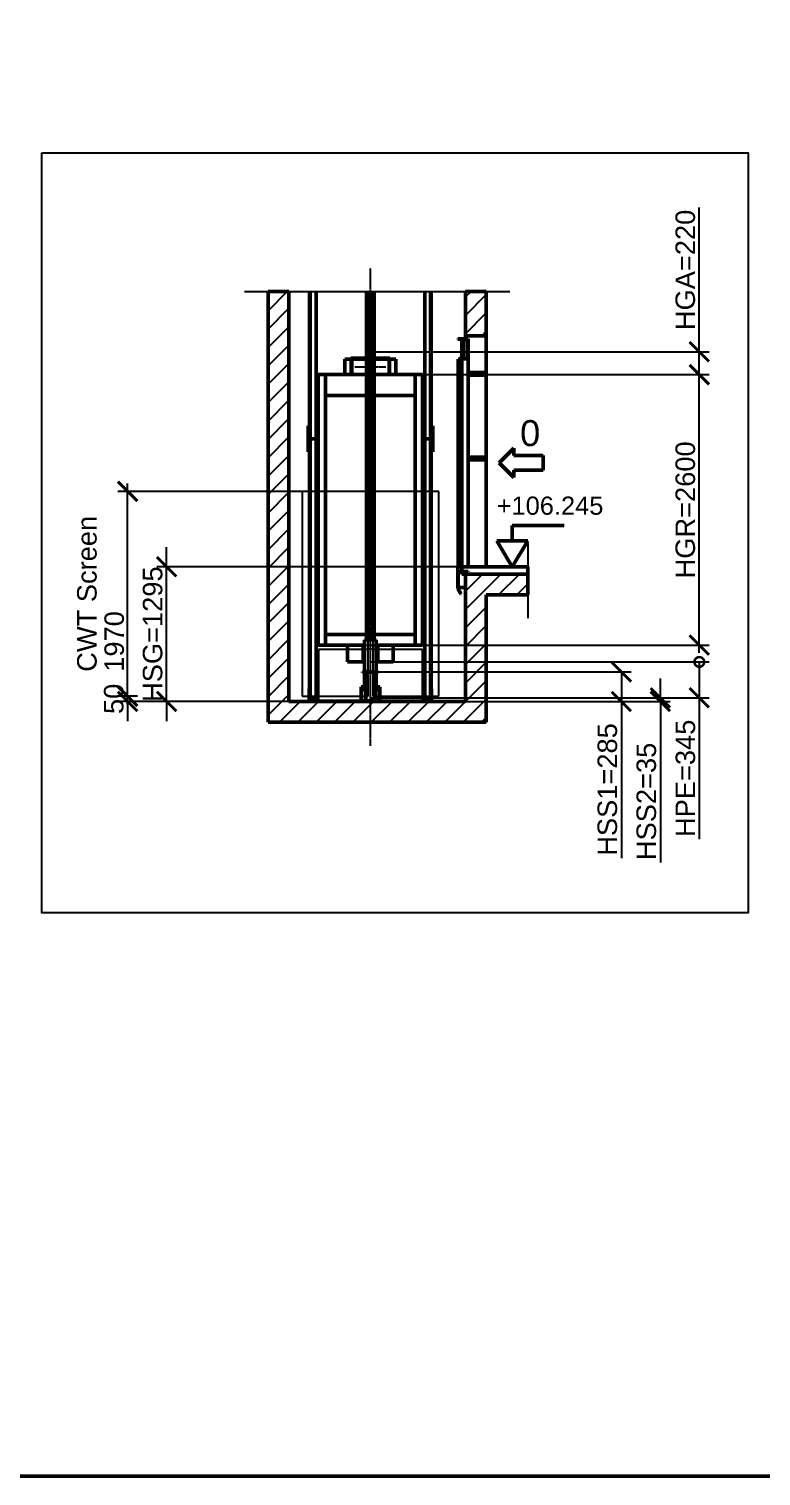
# Model space of a CAD drawing. Header units: millimetres. Extents: x -2854 to 202754, y -48725 to 27067.
# Drawn here: x 109173 to 116217, y -48725 to -34812 of the extents above; entities that cross this region are included whole.
import ezdxf

# ---------------------------------------------------------------- set-up
doc = ezdxf.new("R2010")
doc.units = ezdxf.units.MM
doc.linetypes.add('AM_ISO02W050', pattern=[7.5, 6, -1.5])
doc.linetypes.add('AM_ISO08W050', pattern=[18, 12, -1.5, 3, -1.5])
for name, color, linetype, lineweight in [('AM_0', 7, 'Continuous', 50), ('AM_5', 3, 'Continuous', 25), ('AM_8', 1, 'Continuous', 25), ('LDBuffer-AM_0', 7, 'Continuous', 50), ('LDCar-AM_0', 7, 'Continuous', 50), ('LDCar-AM_3', 6, 'AM_ISO02W050', 25), ('LDCar-AM_4', 3, 'Continuous', 25), ('LDGear-AM_0', 7, 'Continuous', 50), ('LDGear-AM_7', 4, 'AM_ISO08W050', 25), ('LDGuides-AM_0', 7, 'Continuous', 50), ('LDRefugeSpace-AM_3', 6, 'AM_ISO02W050', 25), ('LDShaft-AM_0', 7, 'Continuous', 50), ('LDShaft-AM_5', 3, 'Continuous', 25), ('LDShaft-AM_7', 4, 'AM_ISO08W050', 25)]:
    doc.layers.add(name, color=color, linetype=linetype, lineweight=lineweight)
doc.layers.add('AM_VIEWS', color=1, linetype='Continuous', lineweight=25, plot=False)
doc.styles.add('LD', font='ARIALUNI.ttf')
doc.dimstyles.new('LIFT', dxfattribs={"dimtxt": 2.5, "dimasz": 2.5, "dimexe": 1.25, "dimexo": 0, "dimgap": 0.5, "dimtad": 1, "dimdec": 0, "dimzin": 1, "dimdsep": 46, "dimtxsty": 'LD', "dimblk": 'ARCHTICK', "dimcen": 0, "dimdle": 1, "dimclrd": 3, "dimclre": 3, "dimclrt": 4, "dimadec": 0, "dimazin": 0, "dimtp": 0.1, "dimtm": 0.1, "dimtfac": 0.71, "dimtdec": 0, "dimtix": 1, "dimtmove": 0, "dimatfit": 3, "dimfxl": 1, "dimtolj": 1, "dimarcsym": 0})

# ---------------------------------------------------------------- blocks, each defined once
blk = doc.blocks.new('LD_20260610085845_00000186')
at = {"layer": 'LDShaft-AM_0'}
for p, q in [((-1700, 3942), (-1900, 3942)), ((-1900, 3942), (-1900, 0)), ((-1700, 0), (-1700, 3942)), ((80, 3942), (0, 3942)), ((0, 3942), (0, 3515)), ((200, 3942), (80, 3942)), ((200, 3515), (200, 3942)), ((0, 3515), (0, 3485)), ((0, 3515), (80, 3515)), ((80, 3515), (200, 3515)), ((200, 3162.5), (200, 3515)), ((25, 3162.5), (200, 3162.5)), ((200, 3137.5), (25, 3137.5)), ((200, 3137.5), (200, 3162.5)), ((200, 2347.5), (200, 3137.5)), ((25, 2347.5), (200, 2347.5)), ((200, 2322.5), (25, 2322.5)), ((200, 2322.5), (200, 2347.5)), ((200, 1295), (200, 2322.5)), ((80, 1225), (0, 1225)), ((0, 1225), (0, 0)), ((200, 1225), (80, 1225)), ((600, 1225), (200, 1225)), ((600, 1025), (600, 1225)), ((200, -200), (200, 1025)), ((200, 1025), (600, 1025)), ((-1900, 0), (-1900, -200)), ((0, 0), (-1700, 0)), ((-1900, -200), (0, -200)), ((0, -200), (80, -200)), ((80, -200), (200, -200))]:
    blk.add_line(p, q, dxfattribs=at)
blk = doc.blocks.new('LD_20260610085845_00000189')
at = {"layer": 'LDShaft-AM_0'}
for p, q in [((0, 0), (-35, 0)), ((-35, 0), (-35, -1)), ((0, -1), (0, 0)), ((-71, -1), (-71, -151)), ((-35, -1), (-71, -1)), ((-35, -1), (0, -1)), ((0, -151), (0, -22.5)), ((-71, -151), (0, -151))]:
    blk.add_line(p, q, dxfattribs=at)
blk = doc.blocks.new('LD_20260610085845_0000018A')
at = {"layer": 'LDCar-AM_0'}
for p, q in [((-40, 2190), (-100, 2190)), ((-100, 2190), (-100, 2187)), ((-100, 2187), (-43, 2187)), ((-60, 2187), (-60, 2003)), ((-43, 2187), (-43, 2010)), ((-30, 2190), (-40, 2190)), ((-40, 2010), (-40, 2190)), ((-30, 2190), (-30, 2170)), ((0, 2190), (-30, 2190)), ((-30, 2170), (-27, 2170)), ((-27, 2170), (-27, 2187)), ((-27, 2187), (-3, 2187)), ((-3, 2187), (-3, 2003)), ((0, 2000), (0, 2190)), ((-66, 1995), (-95, 1995)), ((-95, 1995), (-95, 5)), ((-64, 2020), (-66, 2020)), ((-66, 2020), (-66, 2000)), ((-66, 2000), (0, 2000)), ((-66, 5), (-66, 1995)), ((-64, 2003), (-64, 2020)), ((-3, 2003), (-64, 2003)), ((-60, 2000), (-60, 0)), ((-43, 2010), (-40, 2010)), ((0, 0), (0, 2000)), ((-60, 0), (-100, 0)), ((-100, 0), (-100, -48)), ((-95, 5), (-66, 5)), ((-60, -44), (-60, 0)), ((-60, 0), (0, 0)), ((-100, -48), (-100, -210)), ((-97, -210), (-97, -48)), ((-97, -48), (-60, -48)), ((0, -44), (-60, -44)), ((-60, -48), (0, -48)), ((0, -48), (0, -44)), ((-97, -210), (-100, -212)), ((-100, -210), (-97, -210)), ((-100, -212), (-70, -261)), ((-67, -259), (-97, -210)), ((-70, -261), (-67, -259))]:
    blk.add_line(p, q, dxfattribs=at)
blk = doc.blocks.new('LD_20260610085845_0000018B')
at = {"layer": 'LDShaft-AM_0'}
for p, q in [((0, 0), (-35, 0)), ((-35, 0), (-35, -70)), ((80, 0), (0, 0)), ((200, 0), (80, 0)), ((600, 0), (200, 0)), ((600, -70), (600, 0)), ((-35, -70), (0, -70)), ((0, -70), (80, -70)), ((80, -70), (200, -70)), ((200, -70), (600, -70))]:
    blk.add_line(p, q, dxfattribs=at)
blk = doc.blocks.new('LD_ENTRY_R')
for p, q in [((0, 0), (141, 141)), ((141, 70), (141, 141)), ((0, 0), (141, -141)), ((141, 70), (422, 70)), ((422, -70), (422, 70)), ((141, -70), (422, -70)), ((141, -70), (141, -141))]:
    blk.add_line(p, q)
blk = doc.blocks.new('LD_20260610085845_0000018D')
at = {"layer": 'LDCar-AM_0'}
blk.add_blockref('LD_ENTRY_R', (0, 0), dxfattribs=at)
at = {"layer": 'LDCar-AM_0', "style": 'LD'}
blk.add_text('0', height=250, dxfattribs=at).set_placement((200, 160))
blk = doc.blocks.new('LD_ENTRY_FLOOR_R')
for p, q in [((0, 0), (-150, 250)), ((150, 250), (0, 0))]:
    blk.add_line(p, q)
at = {"layer": 'AM_0'}
for p, q in [((0, 398), (500, 398)), ((0, 250), (0, 398)), ((-150, 250), (150, 250))]:
    blk.add_line(p, q, dxfattribs=at)
blk = doc.blocks.new('LD_20260610085845_0000018E')
at = {"layer": 'LDCar-AM_0'}
blk.add_blockref('LD_ENTRY_FLOOR_R', (0, 0), dxfattribs=at)
at = {"layer": 'LDCar-AM_0', "style": 'LD'}
blk.add_text('+106.245', height=175, dxfattribs=at).set_placement((-150, 500))
blk = doc.blocks.new('LD_20260610085845_0000018F')
at = {"layer": 'AM_0'}
for p, q in [((-725, 1), (-743, 1)), ((-743, 1), (-743, 0)), ((-725, 0), (-725, 1)), ((-725, 1), (-725, 0)), ((-707, 1), (-725, 1)), ((-707, 0), (-707, 1)), ((-100, 1), (-118, 1)), ((-118, 1), (-118, 0)), ((-100, 0), (-100, 1)), ((-100, 1), (-100, 0)), ((-82, 1), (-100, 1)), ((-82, 0), (-82, 1))]:
    blk.add_line(p, q, dxfattribs=at)
blk = doc.blocks.new('LD_20260610085845_00000190')
at = {"layer": 'LDShaft-AM_7'}
blk.add_line((0, -20061), (0, -15469), dxfattribs=at)
blk = doc.blocks.new('LD_20260610085845_00000194')
at = {"layer": 'LDGuides-AM_0'}
for p, q in [((-5, 1250), (-37.5, 1250)), ((-37.5, 1250), (-37.5, -683)), ((-5, -465), (-5, 1250)), ((5, 1250), (-5, 1250)), ((-5, 1250), (-5, -465)), ((37.5, 1250), (5, 1250)), ((5, 1250), (5, -465)), ((5, -465), (5, 1250)), ((37.5, -683), (37.5, 1250))]:
    blk.add_line(p, q, dxfattribs=at)
blk = doc.blocks.new('LD_20260610085845_00000196')
at = {"layer": 'LDGuides-AM_0'}
for p, q in [((-37.5, 488.5), (-37.5, -927.5)), ((-5, 488.5), (-5, -927.5)), ((-5, -927.5), (-5, 488.5)), ((5, -927.5), (5, 488.5)), ((5, 488.5), (5, -927.5)), ((37.5, -927.5), (37.5, 488.5)), ((-37.5, -927.5), (-5, -927.5)), ((-5, -927.5), (5, -927.5)), ((5, -927.5), (37.5, -927.5))]:
    blk.add_line(p, q, dxfattribs=at)
blk = doc.blocks.new('LD_20260610085845_00000197')
at = {"layer": 'LDBuffer-AM_0'}
for p, q in [((75, 285), (-75, 285)), ((-75, 285), (-75, 279)), ((-75, 279), (75, 279)), ((45, 279), (-45, 279)), ((-45, 279), (-45, 6)), ((45, 6), (45, 279)), ((75, 279), (75, 285)), ((-45, 140), (-90, 140)), ((-90, 140), (-90, 5)), ((90, 140), (45, 140)), ((90, 5), (90, 140)), ((-90, 5), (-75, 5)), ((-75, 5), (-90, 5)), ((-90, 5), (-90, 0)), ((-90, 0), (-75, 0)), ((-45, 115), (-85, 115)), ((-85, 115), (-85, 5)), ((75, 6), (-75, 6)), ((-75, 6), (-75, 0)), ((-75, 0), (75, 0)), ((-45, 6), (45, 6)), ((85, 115), (45, 115)), ((75, 0), (75, 6)), ((75, 5), (90, 5)), ((90, 5), (75, 5)), ((75, 0), (90, 0)), ((85, 5), (85, 115)), ((90, 0), (90, 5))]:
    blk.add_line(p, q, dxfattribs=at)
blk = doc.blocks.new('LD_20260610085845_00000198')
at = {"layer": 'LDBuffer-AM_0'}
for p, q in [((-28, 811), (-30, 811)), ((-30, 811), (-30, 801)), ((-30, 801), (-28, 801)), ((-21, 811), (-28, 811)), ((-28, 801), (-21, 801)), ((-21, 801), (-22, 801)), ((-22, 801), (-22, 593)), ((-11, 811), (-21, 811)), ((-16, 801), (-21, 801)), ((-21, 801), (-11, 801)), ((-9, 801), (-16, 801)), ((0, 811), (-11, 811)), ((-11, 801), (0, 801)), ((0, 801), (-9, 801)), ((11, 811), (0, 811)), ((9, 801), (0, 801)), ((0, 801), (11, 801)), ((16, 801), (9, 801)), ((21, 811), (11, 811)), ((11, 801), (21, 801)), ((21, 801), (16, 801)), ((28, 811), (21, 811)), ((22, 801), (21, 801)), ((21, 801), (28, 801)), ((22, 593), (22, 801)), ((30, 811), (28, 811)), ((28, 801), (30, 801)), ((30, 801), (30, 811)), ((-52, 593), (-56, 593)), ((-56, 593), (-56, 285)), ((-40, 593), (-52, 593)), ((-21, 593), (-40, 593)), ((-21, 630), (-22, 630)), ((-22, 630), (-22, 629)), ((-22, 629), (-21, 629)), ((-22, 593), (-21, 593)), ((-16, 630), (-21, 630)), ((-21, 629), (-16, 629)), ((0, 593), (-21, 593)), ((-21, 593), (-16, 593)), ((-9, 630), (-16, 630)), ((-16, 629), (-9, 629)), ((-16, 593), (-9, 593)), ((0, 630), (-9, 630)), ((-9, 629), (0, 629)), ((-9, 593), (0, 593)), ((9, 630), (0, 630)), ((0, 629), (9, 629)), ((21, 593), (0, 593)), ((0, 593), (9, 593)), ((16, 630), (9, 630)), ((9, 629), (16, 629)), ((9, 593), (16, 593)), ((21, 630), (16, 630)), ((16, 629), (21, 629)), ((16, 593), (21, 593)), ((22, 630), (21, 630)), ((21, 629), (22, 629)), ((40, 593), (21, 593)), ((21, 593), (22, 593)), ((22, 629), (22, 630)), ((52, 593), (40, 593)), ((56, 593), (52, 593)), ((56, 285), (56, 593)), ((-56, 285), (-52, 285)), ((-52, 285), (-40, 285)), ((-40, 285), (-21, 285)), ((-21, 285), (0, 285)), ((0, 285), (21, 285)), ((21, 285), (40, 285)), ((40, 285), (52, 285)), ((52, 285), (56, 285))]:
    blk.add_line(p, q, dxfattribs=at)
blk = doc.blocks.new('LD_20260610085845_0000019A')
at = {"layer": 'LDCar-AM_0'}
for p, q in [((-37.5, 160), (-187.5, 160)), ((-187.5, 160), (-187.5, 150)), ((-187.5, 150), (-37.5, 150)), ((-37.5, 150), (-180, 150)), ((-180, 150), (-180, 0)), ((187.5, 160), (37.5, 160)), ((37.5, 150), (187.5, 150)), ((180, 150), (37.5, 150)), ((180, 0), (180, 150)), ((187.5, 150), (187.5, 160)), ((-431, 0), (-501, 0)), ((-501, 0), (-501, -2600)), ((-37.5, 0), (-431, 0)), ((-431, -2600), (-431, 0)), ((-180, 0), (-37.5, 0)), ((431, 0), (37.5, 0)), ((37.5, 0), (180, 0)), ((501, 0), (431, 0)), ((431, 0), (431, -2600)), ((501, -2600), (501, 0)), ((-431, -200), (-37.5, -200)), ((37.5, -200), (431, -200)), ((-37.5, -2498), (-431, -2498)), ((431, -2498), (37.5, -2498)), ((-501, -2600), (-431, -2600)), ((-431, -2600), (-56, -2600)), ((-75, -2600), (-220, -2600)), ((-220, -2600), (-220, -2762)), ((-56, -2600), (-75, -2600)), ((-75, -2600), (-75, -2610)), ((-75, -2610), (-56, -2610)), ((-70, -2610), (-70, -2762)), ((56, -2600), (431, -2600)), ((75, -2600), (56, -2600)), ((56, -2610), (75, -2610)), ((70, -2762), (70, -2610)), ((75, -2610), (75, -2600)), ((220, -2600), (75, -2600)), ((220, -2762), (220, -2600)), ((431, -2600), (501, -2600)), ((-220, -2762), (-56, -2762)), ((-70, -2762), (-56, -2762)), ((56, -2762), (70, -2762)), ((56, -2762), (220, -2762))]:
    blk.add_line(p, q, dxfattribs=at)
blk = doc.blocks.new('LD_20260610085845_0000019C')
at = {"layer": 'LDGuides-AM_0'}
for p, q in [((-24, 1250), (-31, 1250)), ((-31, 1250), (-31, -1249)), ((-24, -1249), (-24, 1250)), ((31, 1250), (-24, 1250)), ((-24, 1250), (-24, -1249)), ((31, -1250), (31, 1250)), ((29, -1250), (31, -1250))]:
    blk.add_line(p, q, dxfattribs=at)
blk = doc.blocks.new('LD_20260610085845_0000019D')
at = {"layer": 'AM_0'}
for p, q in [((0, 125), (-15, 125)), ((-15, 125), (-15, -125)), ((0, -125), (0, 125)), ((-15, -125), (0, -125))]:
    blk.add_line(p, q, dxfattribs=at)
blk = doc.blocks.new('LD_20260610085845_0000019E')
at = {"layer": 'LDGuides-AM_0'}
for p, q in [((-31, 486), (-31, -930)), ((-24, 486), (-24, -930)), ((-24, -930), (-24, 486)), ((31, -930), (31, 486)), ((-31, -930), (-24, -930)), ((-24, -930), (31, -930))]:
    blk.add_line(p, q, dxfattribs=at)
blk = doc.blocks.new('LD_20260610085845_000001A0')
at = {"layer": 'LDGuides-AM_0'}
for p, q in [((24, 1250), (-31, 1250)), ((-31, 1250), (-31, -1250)), ((31, 1250), (24, 1250)), ((24, 1250), (24, -1249)), ((24, -1249), (24, 1250)), ((31, -1249), (31, 1250)), ((-31, -1250), (-29, -1250))]:
    blk.add_line(p, q, dxfattribs=at)
blk = doc.blocks.new('LD_20260610085845_000001A1')
at = {"layer": 'AM_0'}
for p, q in [((15, 125), (0, 125)), ((0, 125), (0, -125)), ((15, -125), (15, 125)), ((0, -125), (15, -125))]:
    blk.add_line(p, q, dxfattribs=at)
blk = doc.blocks.new('LD_20260610085845_000001A2')
at = {"layer": 'LDGuides-AM_0'}
for p, q in [((-31, 486), (-31, -930)), ((24, 486), (24, -930)), ((24, -930), (24, 486)), ((31, -930), (31, 486)), ((-31, -930), (24, -930)), ((24, -930), (31, -930))]:
    blk.add_line(p, q, dxfattribs=at)
blk = doc.blocks.new('LD_20260610085845_000001A3')
at = {"layer": 'LDBuffer-AM_0'}
for p, q in [((-589, 120), (-589, 0)), ((-585, 120), (-589, 120)), ((-589, 0), (-90, 0)), ((-588, 120), (-588, 0)), ((-585, 120), (-588, 120)), ((-588, 0), (-518, 0)), ((-585, 3), (-585, 120)), ((-585, 4), (-585, 120)), ((-525, 27), (-585, 27)), ((-585, 27), (-585, 4)), ((-525, 27), (-585, 27)), ((-585, 27), (-585, 4)), ((-90, 4), (-585, 4)), ((-518, 3), (-585, 3)), ((-525, 4), (-525, 27)), ((-525, 4), (-525, 27)), ((-518, 0), (-518, 3)), ((585, 4), (90, 4)), ((90, 0), (172, 0)), ((208, 0), (589, 0)), ((585, 3), (518, 3)), ((518, 3), (518, 0)), ((518, 0), (588, 0)), ((585, 27), (525, 27)), ((525, 27), (525, 4)), ((585, 27), (525, 27)), ((525, 27), (525, 4)), ((585, 120), (585, 4)), ((589, 120), (585, 120)), ((588, 120), (585, 120)), ((585, 120), (585, 3)), ((585, 4), (585, 27)), ((585, 4), (585, 27)), ((588, 0), (588, 120)), ((589, 0), (589, 120))]:
    blk.add_line(p, q, dxfattribs=at)
blk = doc.blocks.new('LD_20260610085845_000001A4')
at = {"layer": 'LDGear-AM_0'}
for p, q in [((-246, 75), (-246, 69)), ((-184, 75), (-246, 75)), ((-246, 69), (-246, 53)), ((-246, 53), (-246, 29)), ((-246, 29), (-246, 0)), ((-246, 0), (-246, -29)), ((-184, 69), (-184, 75)), ((-184, 53), (-184, 69)), ((-184, 29), (-184, 53)), ((-184, 0), (-184, 29)), ((-184, -29), (-184, 0)), ((184, 75), (184, 69)), ((246, 75), (184, 75)), ((184, 69), (184, 53)), ((184, 53), (184, 29)), ((184, 29), (184, 0)), ((184, 0), (184, -29)), ((246, 69), (246, 75)), ((246, 53), (246, 69)), ((246, 29), (246, 53)), ((246, 0), (246, 29)), ((246, -29), (246, 0)), ((-246, -29), (-246, -53)), ((-246, -53), (-246, -69)), ((-246, -69), (-246, -75)), ((-246, -75), (-184, -75)), ((-184, -53), (-184, -29)), ((-184, -69), (-184, -53)), ((-184, -75), (-184, -69)), ((184, -29), (184, -53)), ((184, -53), (184, -69)), ((184, -69), (184, -75)), ((184, -75), (246, -75)), ((246, -53), (246, -29)), ((246, -69), (246, -53)), ((246, -75), (246, -69))]:
    blk.add_line(p, q, dxfattribs=at)
blk = doc.blocks.new('LD_20260610085845_000001A5')
at = {"layer": 'LDGear-AM_7'}
for p, q in [((0, 222.5), (0, -222.5)), ((-150, 0), (150, 0))]:
    blk.add_line(p, q, dxfattribs=at)
blk = doc.blocks.new('LD_20260610085845_000001A6')
at = {"layer": 'LDBuffer-AM_0'}
for p, q in [((-56, 279), (-56, 140)), ((56, 140), (56, 279))]:
    blk.add_line(p, q, dxfattribs=at)
blk = doc.blocks.new('LD_20260610085845_000001A7')
at = {"layer": 'LDCar-AM_3'}
for p, q in [((-23, 2020), (-658, 2020)), ((-658, 2020), (-658, 50)), ((-23, 50), (-23, 2020)), ((658, 2020), (23, 2020)), ((23, 2020), (23, 50)), ((658, 50), (658, 2020)), ((-658, 50), (-23, 50)), ((23, 50), (658, 50))]:
    blk.add_line(p, q, dxfattribs=at)
blk = doc.blocks.new('LD_20260610085845_000001A8')
at = {"layer": 'LDRefugeSpace-AM_3'}
for p, q in [((500, 250), (-500, 250)), ((-500, 250), (-500, -250)), ((500, -250), (500, 250)), ((-500, -250), (500, -250))]:
    blk.add_line(p, q, dxfattribs=at)
blk = doc.blocks.new('LD_20260610085845_000001AB')
at = {"layer": 'AM_8'}
for p, q in [((-1900, 3757), (-1715, 3942)), ((-1900, 3934), (-1892, 3942)), ((0, 3889), (53, 3942)), ((0, 3712), (200, 3912)), ((-1900, 3580), (-1700, 3780)), ((0, 3536), (200, 3736)), ((-1900, 3403), (-1700, 3603)), ((156, 3515), (200, 3559)), ((-1900, 3227), (-1700, 3427)), ((-1900, 3050), (-1700, 3250)), ((-1900, 2873), (-1700, 3073)), ((-1900, 2696), (-1700, 2896)), ((-1900, 2519), (-1700, 2719)), ((-1900, 2343), (-1700, 2543)), ((-1900, 2166), (-1700, 2366)), ((-1900, 1989), (-1700, 2189)), ((-1900, 1812), (-1700, 2012)), ((-1900, 1636), (-1700, 1836)), ((-1900, 1459), (-1700, 1659)), ((-1900, 1282), (-1700, 1482)), ((-1900, 1105), (-1700, 1305)), ((-1900, 928), (-1700, 1128)), ((0, 884), (341, 1225)), ((0, 1061), (164, 1225)), ((318, 1025), (518, 1225)), ((495, 1025), (600, 1130)), ((-1900, 752), (-1700, 952)), ((0, 707), (200, 907)), ((-1900, 575), (-1700, 775)), ((0, 530), (200, 730)), ((-1900, 398), (-1700, 598)), ((-1900, 221), (-1700, 421)), ((0, 354), (200, 554)), ((0, 177), (200, 377)), ((-1900, 45), (-1700, 245)), ((-200, -200), (200, 200)), ((-1900, -132), (-1700, 68)), ((-554, -200), (-354, 0)), ((-23, -200), (200, 23)), ((-1791, -200), (-1591, 0)), ((-1614, -200), (-1414, 0)), ((-1437, -200), (-1237, 0)), ((-1261, -200), (-1061, 0)), ((-1084, -200), (-884, 0)), ((-907, -200), (-707, 0)), ((-730, -200), (-530, 0)), ((-377, -200), (-177, 0)), ((154, -200), (200, -154))]:
    blk.add_line(p, q, dxfattribs=at)
blk = doc.blocks.new('_DotSmall')
at = {"color": 0, "linetype": 'ByBlock', "const_width": 0.5}
blk.add_lwpolyline([(-0.0625, 0, 1), (0.0625, 0, 1)], format="xyb", close=True, dxfattribs=at)
blk = doc.blocks.new('_ArchTick')
at = {"color": 0, "linetype": 'ByBlock', "const_width": 0.15}
blk.add_lwpolyline([(-0.5, -0.5), (0.5, 0.5)], dxfattribs=at)
blk = doc.blocks.new('*D2555')
at = {"layer": 'Defpoints', "color": 0, "transparency": 16777216}
for p in [(112458, -40898), (115623, -40898), (112458, -41243)]:
    blk.add_point(p, dxfattribs=at)
at = {"layer": 'LDShaft-AM_5', "color": 3, "lineweight": -2, "transparency": 16777216}
for p, q in [((112458, -40898), (115717, -40898)), ((115623, -40898), (115623, -41318)), ((112458, -41243), (115717, -41243)), ((115623, -41243), (115623, -42603))]:
    blk.add_line(p, q, dxfattribs=at)
at = {"layer": 'LDShaft-AM_5', "color": 3, "lineweight": -2, "transparency": 16777216, "xscale": 187.5, "yscale": 187.5, "zscale": 187.5}
for name, p, rotation in [('_DotSmall', (115623, -40898), 90), ('_ArchTick', (115623, -41243), 270)]:
    blk.add_blockref(name, p, dxfattribs=dict(at, rotation=rotation))
at = {"layer": 'LDShaft-AM_5', "color": 4, "transparency": 16777216, "insert": (115490, -42017), "char_height": 187.5, "attachment_point": 5, "rotation": 90, "style": 'LD'}
blk.add_mtext('\\A1;HPE=345', dxfattribs=at)
blk = doc.blocks.new('*D2556')
at = {"layer": 'Defpoints', "color": 0, "transparency": 16777216}
for p in [(112458, -40993), (114873, -40993), (112458, -41278)]:
    blk.add_point(p, dxfattribs=at)
at = {"layer": 'LDShaft-AM_5', "color": 3, "lineweight": -2, "transparency": 16777216}
for p, q in [((112458, -40993), (114967, -40993)), ((114873, -40993), (114873, -41353)), ((112458, -41278), (114967, -41278)), ((114873, -41278), (114873, -42783))]:
    blk.add_line(p, q, dxfattribs=at)
at = {"layer": 'LDShaft-AM_5', "color": 3, "lineweight": -2, "transparency": 16777216, "xscale": 187.5, "yscale": 187.5, "zscale": 187.5}
for p, rotation in [((114873, -40993), 90), ((114873, -41278), 270)]:
    blk.add_blockref('_ArchTick', p, dxfattribs=dict(at, rotation=rotation))
at = {"layer": 'LDShaft-AM_5', "color": 4, "transparency": 16777216, "insert": (114739, -42124), "char_height": 187.5, "attachment_point": 5, "rotation": 90, "style": 'LD'}
blk.add_mtext('\\A1;HSS1=285', dxfattribs=at)
blk = doc.blocks.new('*D2557')
at = {"layer": 'AM_5', "color": 3, "lineweight": -2, "transparency": 16777216}
for p, q in [((115623, -40811), (115623, -38061)), ((112961, -38136), (115717, -38136)), ((111955, -40736), (115717, -40736))]:
    blk.add_line(p, q, dxfattribs=at)
at = {"layer": 'Defpoints', "color": 0, "transparency": 16777216}
for p in [(112961, -38136), (115623, -38136), (111955, -40736)]:
    blk.add_point(p, dxfattribs=at)
at = {"layer": 'AM_5', "color": 3, "lineweight": -2, "transparency": 16777216, "xscale": 187.5, "yscale": 187.5, "zscale": 187.5}
for p, rotation in [((115623, -38136), 90), ((115623, -40736), 270)]:
    blk.add_blockref('_ArchTick', p, dxfattribs=dict(at, rotation=rotation))
at = {"layer": 'AM_5', "color": 4, "transparency": 16777216, "insert": (115489, -39436), "char_height": 187.5, "attachment_point": 5, "rotation": 90, "style": 'LD'}
blk.add_mtext('\\A1;HGR=2600', dxfattribs=at)
blk = doc.blocks.new('*D2558')
at = {"layer": 'Defpoints', "color": 0, "transparency": 16777216}
for p in [(110123, -39258), (112458, -39258), (110217, -41228)]:
    blk.add_point(p, dxfattribs=at)
at = {"layer": 'LDShaft-AM_5', "color": 3, "lineweight": -2, "transparency": 16777216}
for p, q in [((110123, -41303), (110123, -39183)), ((112458, -39258), (110030, -39258)), ((110217, -41228), (110030, -41228))]:
    blk.add_line(p, q, dxfattribs=at)
at = {"layer": 'LDShaft-AM_5', "color": 3, "lineweight": -2, "transparency": 16777216, "xscale": 187.5, "yscale": 187.5, "zscale": 187.5}
for p, rotation in [((110123, -39258), 90), ((110123, -41228), 270)]:
    blk.add_blockref('_ArchTick', p, dxfattribs=dict(at, rotation=rotation))
at = {"layer": 'LDShaft-AM_5', "color": 4, "transparency": 16777216, "insert": (109862, -40243), "char_height": 187.5, "attachment_point": 5, "rotation": 90, "style": 'LD'}
blk.add_mtext('\\A1;{\\SCWT Screen^ 1970;} ', dxfattribs=at)
blk = doc.blocks.new('*D2559')
at = {"layer": 'AM_5', "color": 3, "lineweight": -2, "transparency": 16777216}
for p, q in [((110498, -39983), (110498, -39796)), ((113373, -39983), (110405, -39983)), ((110498, -41278), (110498, -39983)), ((113373, -41278), (110405, -41278)), ((110498, -41278), (110498, -41466))]:
    blk.add_line(p, q, dxfattribs=at)
at = {"layer": 'Defpoints', "color": 0, "transparency": 16777216}
for p in [(110498, -39983), (113373, -39983), (113373, -41278)]:
    blk.add_point(p, dxfattribs=at)
at = {"layer": 'AM_5', "color": 3, "lineweight": -2, "transparency": 16777216, "xscale": 187.5, "yscale": 187.5, "zscale": 187.5}
for p, rotation in [((110498, -39983), 270), ((110498, -41278), 90)]:
    blk.add_blockref('_ArchTick', p, dxfattribs=dict(at, rotation=rotation))
at = {"layer": 'AM_5', "color": 4, "transparency": 16777216, "insert": (110364, -40631), "char_height": 187.5, "attachment_point": 5, "rotation": 90, "style": 'LD'}
blk.add_mtext('\\A1;HSG=1295', dxfattribs=at)
blk = doc.blocks.new('*D2560')
at = {"layer": 'Defpoints', "color": 0, "transparency": 16777216}
for p in [(110123, -41228), (110217, -41228), (112458, -41278)]:
    blk.add_point(p, dxfattribs=at)
at = {"layer": 'LDShaft-AM_5', "color": 3, "lineweight": -2, "transparency": 16777216}
for p, q in [((110123, -41228), (110123, -41041)), ((110217, -41228), (110030, -41228)), ((112458, -41278), (110030, -41278)), ((110123, -41278), (110123, -41228)), ((110123, -41278), (110123, -41466))]:
    blk.add_line(p, q, dxfattribs=at)
at = {"layer": 'LDShaft-AM_5', "color": 3, "lineweight": -2, "transparency": 16777216, "xscale": 187.5, "yscale": 187.5, "zscale": 187.5}
for p, rotation in [((110123, -41228), 270), ((110123, -41278), 90)]:
    blk.add_blockref('_ArchTick', p, dxfattribs=dict(at, rotation=rotation))
at = {"layer": 'LDShaft-AM_5', "color": 4, "transparency": 16777216, "insert": (109990, -41253), "char_height": 187.5, "attachment_point": 5, "rotation": 90, "style": 'LD'}
blk.add_mtext('\\A1;50', dxfattribs=at)
blk = doc.blocks.new('_NONE')
blk = doc.blocks.new('*D2561')
at = {"layer": 'AM_5', "color": 3, "lineweight": -2, "transparency": 16777216}
for p, q in [((115248, -41243), (115248, -41056)), ((112458, -41243), (115342, -41243)), ((112458, -41278), (115342, -41278)), ((115248, -41243), (115248, -41278)), ((115248, -41278), (115248, -42825))]:
    blk.add_line(p, q, dxfattribs=at)
at = {"layer": 'Defpoints', "color": 0, "transparency": 16777216}
for p in [(112458, -41243), (112458, -41278), (115248, -41243)]:
    blk.add_point(p, dxfattribs=at)
at = {"layer": 'AM_5', "color": 3, "lineweight": -2, "transparency": 16777216, "xscale": 187.5, "yscale": 187.5, "zscale": 187.5}
for p, rotation in [((115248, -41243), 270), ((115248, -41278), 90)]:
    blk.add_blockref('_ArchTick', p, dxfattribs=dict(at, rotation=rotation))
at = {"layer": 'AM_5', "color": 4, "transparency": 16777216, "insert": (115114, -42239), "char_height": 187.5, "attachment_point": 5, "rotation": 90, "style": 'LD'}
blk.add_mtext('\\A1;HSS2=35', dxfattribs=at)
blk = doc.blocks.new('*D2562')
at = {"layer": 'AM_5', "color": 3, "lineweight": -2, "transparency": 16777216}
for p, q in [((115623, -37916), (115623, -36529)), ((112458, -37916), (115717, -37916)), ((115623, -38211), (115623, -37916)), ((112458, -38136), (115717, -38136))]:
    blk.add_line(p, q, dxfattribs=at)
at = {"layer": 'Defpoints', "color": 0, "transparency": 16777216}
for p in [(112458, -37916), (115623, -37916), (112458, -38136)]:
    blk.add_point(p, dxfattribs=at)
at = {"layer": 'AM_5', "color": 3, "lineweight": -2, "transparency": 16777216, "xscale": 187.5, "yscale": 187.5, "zscale": 187.5}
for p, rotation in [((115623, -37916), 90), ((115623, -38136), 270)]:
    blk.add_blockref('_ArchTick', p, dxfattribs=dict(at, rotation=rotation))
at = {"layer": 'AM_5', "color": 4, "transparency": 16777216, "insert": (115489, -37129), "char_height": 187.5, "attachment_point": 5, "rotation": 90, "style": 'LD'}
blk.add_mtext('\\A1;HGA=220', dxfattribs=at)
blk = doc.blocks.new('LD_20260610085845_000001AD')
at = {"layer": 'LDCar-AM_4'}
blk.add_line((-2125, 3942), (425, 3942), dxfattribs=at)
blk = doc.blocks.new('LD_20260610085845_000001AE')
at = {"layer": 'LDCar-AM_4'}
blk.add_line((600, 1520), (600, 800), dxfattribs=at)

msp = doc.modelspace()

# ---------------------------------------------------------------- linework, layer by layer
at = {"layer": 'AM_0'}
msp.add_lwpolyline([(-2854.2, -11515), (202753.5, -11515), (202753.5, -48725.1), (-2854.2, -48725.1)], close=True, dxfattribs=at)
at = {"layer": 'AM_VIEWS'}
msp.add_lwpolyline([(109298.1, -36002.7), (116092.2, -36002.7), (116092.2, -43308.8), (109298.1, -43308.8)], close=True, dxfattribs=at)

# ---------------------------------------------------------------- block references
for name, p in [('LD_20260610085845_00000190', (112458.5, -21642)), ('LD_20260610085845_000001AD', (113373.5, -41278)), ('LD_20260610085845_00000186', (113373.5, -41278)), ('LD_20260610085845_000001AB', (113373.5, -41278)), ('LD_20260610085845_0000019E', (111904.5, -37822)), ('LD_20260610085845_00000196', (112458.5, -37824.5)), ('LD_20260610085845_000001A2', (113012.5, -37822)), ('LD_20260610085845_000001A5', (112458.5, -38061)), ('LD_20260610085845_0000018A', (113398.5, -39983)), ('LD_20260610085845_0000019A', (112458.5, -38136)), ('LD_20260610085845_000001A4', (112458.5, -38061)), ('LD_20260610085845_0000019D', (111873.5, -38752)), ('LD_20260610085845_000001A1', (113043.5, -38752)), ('LD_20260610085845_0000018D', (113698.5, -38983)), ('LD_20260610085845_0000019C', (111904.5, -40002)), ('LD_20260610085845_00000194', (112458.5, -40002)), ('LD_20260610085845_000001A0', (113012.5, -40002)), ('LD_20260610085845_000001A7', (112458.5, -41278)), ('LD_20260610085845_0000018E', (113823.5, -39983)), ('LD_20260610085845_000001AE', (113373.5, -41278)), ('LD_20260610085845_00000189', (113373.5, -40030.5)), ('LD_20260610085845_0000018B', (113373.5, -39983)), ('LD_20260610085845_00000198', (112458.5, -41278)), ('LD_20260610085845_000001A8', (112458.5, -41028)), ('LD_20260610085845_00000197', (112458.5, -41278)), ('LD_20260610085845_000001A6', (112458.5, -41278)), ('LD_20260610085845_000001A3', (112458.5, -41278)), ('LD_20260610085845_0000018F', (113373.5, -41278))]:
    msp.add_blockref(name, p)

# ---------------------------------------------------------------- dimensions: what is measured, and where the dimension line sits
at = {"layer": 'AM_5'}
for base, p1, p2, text, override, picture, middle in [((115623.5, -37916), (112458.5, -38136), (112458.5, -37916), 'HGA=<>', {"dimscale": 75, "dimtxt": 2.5, "dimjust": 2, "dimblk1": 'NONE', "dimtix": 0}, '*D2562', (115489, -37128.6)), ((115623.5, -38136), (111955.5, -40736), (112961.5, -38136), 'HGR=<>', {"dimscale": 75, "dimtxt": 2.5, "dimtix": 1}, '*D2557', (115489, -39436)), ((110498.5, -39983), (113373.5, -41278), (113373.5, -39983), 'HSG=<>', {"dimscale": 75, "dimtxt": 2.5, "dimtix": 1}, '*D2559', (110364, -40630.5)), ((115248.5, -41243), (112458.5, -41278), (112458.5, -41243), 'HSS2=<>', {"dimscale": 75, "dimtxt": 2.5, "dimjust": 1, "dimtix": 0}, '*D2561', (115114, -42239.1))]:
    dim = msp.add_linear_dim(base=base, p1=p1, p2=p2, angle=90, text=text, dimstyle='LIFT', override=override, dxfattribs=at)
    dim.commit()
    dim.dimension.update_dxf_attribs({"geometry": picture, "text_midpoint": middle})
at = {"layer": 'LDShaft-AM_5'}
for base, p1, p2, text, override, picture, middle in [((110123.5, -39258), (110217.2, -41228), (112458.5, -39258), '{\\SCWT Screen^ <>;} ', {"dimscale": 75, "dimtxt": 2.5, "dimtix": 1}, '*D2558', (109862, -40243)), ((115623.5, -40898), (112458.5, -41243), (112458.5, -40898), 'HPE=<>', {"dimscale": 75, "dimtxt": 2.5, "dimjust": 1, "dimblk2": 'DOTSMALL', "dimsah": 1, "dimtix": 0}, '*D2555', (115490.2, -42016.6)), ((114873.5, -40993), (112458.5, -41278), (112458.5, -40993), 'HSS1=<>', {"dimscale": 75, "dimtxt": 2.5, "dimjust": 1, "dimtix": 0}, '*D2556', (114739, -42124.4))]:
    dim = msp.add_linear_dim(base=base, p1=p1, p2=p2, angle=90, text=text, dimstyle='LIFT', override=override, dxfattribs=at)
    dim.commit()
    dim.dimension.update_dxf_attribs({"geometry": picture, "text_midpoint": middle})
dim = msp.add_linear_dim(base=(110123.5, -41228), p1=(112458.5, -41278), p2=(110217.2, -41228), angle=90, dimstyle='LIFT', override={"dimscale": 75, "dimtxt": 2.5, "dimblk2": 'NONE', "dimtix": 1}, dxfattribs=at)
dim.commit()
dim.dimension.update_dxf_attribs({"geometry": '*D2560', "text_midpoint": (109990.2, -41253)})

doc.saveas('drawing.dxf')
